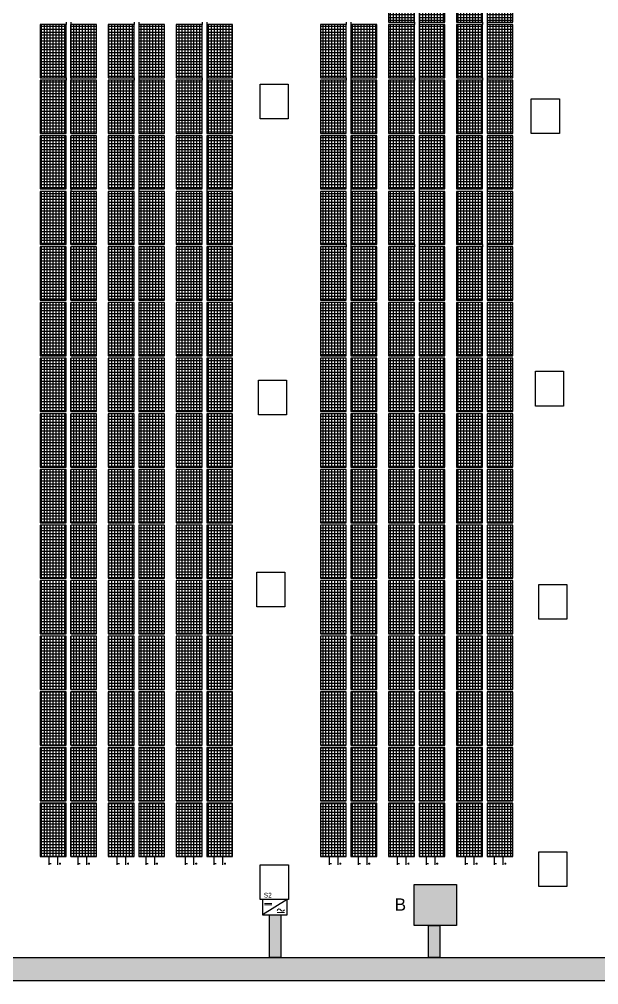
# Model space of a CAD drawing. Header units: inches. Extents: x 40 to 647, y 48 to 167.
# Drawn here: x 390.31 to 414.99, y 100.78 to 141.92 of the extents above; entities that cross this region are included whole.
import ezdxf

# ---------------------------------------------------------------- set-up
doc = ezdxf.new("R2010")
doc.units = ezdxf.units.IN
doc.header["$MEASUREMENT"] = 0
doc.layers.add('PDF2_Geometry', color=7, linetype='Continuous', true_color=0x2676ba)
doc.styles.get("Standard").update_dxf_attribs({"font": 'arial.ttf'})

msp = doc.modelspace()

# ---------------------------------------------------------------- hatches: boundary and pattern name
h = msp.add_hatch()
h.set_pattern_fill('NET', color=5)
h.paths.add_polyline_path([(407.14, 144.065), (406.04, 144.065), (406.04, 141.795), (407.14, 141.795)])
h.paths.add_polyline_path([(407.14, 141.695), (406.04, 141.695), (406.04, 139.425), (407.14, 139.425)])
h.paths.add_polyline_path([(407.14, 139.325), (406.04, 139.325), (406.04, 137.055), (407.14, 137.055)])
h.paths.add_polyline_path([(407.14, 136.955), (406.04, 136.955), (406.04, 134.685), (407.14, 134.685)])
h.paths.add_polyline_path([(407.14, 134.585), (406.04, 134.585), (406.04, 132.315), (407.14, 132.315)])
h.paths.add_polyline_path([(407.14, 132.215), (406.04, 132.215), (406.04, 129.945), (407.14, 129.945)])
h.paths.add_polyline_path([(407.14, 129.845), (406.04, 129.845), (406.04, 127.575), (407.14, 127.575)])
h.paths.add_polyline_path([(407.14, 127.475), (406.04, 127.475), (406.04, 125.205), (407.14, 125.205)])
h.paths.add_polyline_path([(407.14, 125.105), (406.04, 125.105), (406.04, 122.835), (407.14, 122.835)])
h.paths.add_polyline_path([(407.14, 122.735), (406.04, 122.735), (406.04, 120.465), (407.14, 120.465)])
h.paths.add_polyline_path([(407.14, 120.365), (406.04, 120.365), (406.04, 118.095), (407.14, 118.095)])
h.paths.add_polyline_path([(407.14, 117.995), (406.04, 117.995), (406.04, 115.725), (407.14, 115.725)])
h.paths.add_polyline_path([(407.14, 115.625), (406.04, 115.625), (406.04, 113.355), (407.14, 113.355)])
h.paths.add_polyline_path([(407.14, 113.255), (406.04, 113.255), (406.04, 110.985), (407.14, 110.985)])
h.paths.add_polyline_path([(407.14, 110.885), (406.04, 110.885), (406.04, 108.615), (407.14, 108.615)])
h.paths.add_polyline_path([(407.14, 108.515), (406.04, 108.515), (406.04, 106.245), (407.14, 106.245)])
h = msp.add_hatch()
h.set_pattern_fill('NET', color=5)
h.paths.add_polyline_path([(408.44, 144.065), (407.34, 144.065), (407.34, 141.795), (408.44, 141.795)])
h.paths.add_polyline_path([(408.44, 141.695), (407.34, 141.695), (407.34, 139.425), (408.44, 139.425)])
h.paths.add_polyline_path([(408.44, 139.325), (407.34, 139.325), (407.34, 137.055), (408.44, 137.055)])
h.paths.add_polyline_path([(408.44, 136.955), (407.34, 136.955), (407.34, 134.685), (408.44, 134.685)])
h.paths.add_polyline_path([(408.44, 134.585), (407.34, 134.585), (407.34, 132.315), (408.44, 132.315)])
h.paths.add_polyline_path([(408.44, 132.215), (407.34, 132.215), (407.34, 129.945), (408.44, 129.945)])
h.paths.add_polyline_path([(408.44, 129.845), (407.34, 129.845), (407.34, 127.575), (408.44, 127.575)])
h.paths.add_polyline_path([(408.44, 127.475), (407.34, 127.475), (407.34, 125.205), (408.44, 125.205)])
h.paths.add_polyline_path([(408.44, 125.105), (407.34, 125.105), (407.34, 122.835), (408.44, 122.835)])
h.paths.add_polyline_path([(408.44, 122.735), (407.34, 122.735), (407.34, 120.465), (408.44, 120.465)])
h.paths.add_polyline_path([(408.44, 120.365), (407.34, 120.365), (407.34, 118.095), (408.44, 118.095)])
h.paths.add_polyline_path([(408.44, 117.995), (407.34, 117.995), (407.34, 115.725), (408.44, 115.725)])
h.paths.add_polyline_path([(408.44, 115.625), (407.34, 115.625), (407.34, 113.355), (408.44, 113.355)])
h.paths.add_polyline_path([(408.44, 113.255), (407.34, 113.255), (407.34, 110.985), (408.44, 110.985)])
h.paths.add_polyline_path([(408.44, 110.885), (407.34, 110.885), (407.34, 108.615), (408.44, 108.615)])
h.paths.add_polyline_path([(408.44, 108.515), (407.34, 108.515), (407.34, 106.245), (408.44, 106.245)])
h = msp.add_hatch()
h.set_pattern_fill('NET', color=5)
h.paths.add_polyline_path([(410.04, 144.065), (408.94, 144.065), (408.94, 141.795), (410.04, 141.795)])
h.paths.add_polyline_path([(410.04, 141.695), (408.94, 141.695), (408.94, 139.425), (410.04, 139.425)])
h.paths.add_polyline_path([(410.04, 139.325), (408.94, 139.325), (408.94, 137.055), (410.04, 137.055)])
h.paths.add_polyline_path([(410.04, 136.955), (408.94, 136.955), (408.94, 134.685), (410.04, 134.685)])
h.paths.add_polyline_path([(410.04, 134.585), (408.94, 134.585), (408.94, 132.315), (410.04, 132.315)])
h.paths.add_polyline_path([(410.04, 132.215), (408.94, 132.215), (408.94, 129.945), (410.04, 129.945)])
h.paths.add_polyline_path([(410.04, 129.845), (408.94, 129.845), (408.94, 127.575), (410.04, 127.575)])
h.paths.add_polyline_path([(410.04, 127.475), (408.94, 127.475), (408.94, 125.205), (410.04, 125.205)])
h.paths.add_polyline_path([(410.04, 125.105), (408.94, 125.105), (408.94, 122.835), (410.04, 122.835)])
h.paths.add_polyline_path([(410.04, 122.735), (408.94, 122.735), (408.94, 120.465), (410.04, 120.465)])
h.paths.add_polyline_path([(410.04, 120.365), (408.94, 120.365), (408.94, 118.095), (410.04, 118.095)])
h.paths.add_polyline_path([(410.04, 117.995), (408.94, 117.995), (408.94, 115.725), (410.04, 115.725)])
h.paths.add_polyline_path([(410.04, 115.625), (408.94, 115.625), (408.94, 113.355), (410.04, 113.355)])
h.paths.add_polyline_path([(410.04, 113.255), (408.94, 113.255), (408.94, 110.985), (410.04, 110.985)])
h.paths.add_polyline_path([(410.04, 110.885), (408.94, 110.885), (408.94, 108.615), (410.04, 108.615)])
h.paths.add_polyline_path([(410.04, 108.515), (408.94, 108.515), (408.94, 106.245), (410.04, 106.245)])
h = msp.add_hatch()
h.set_pattern_fill('NET', color=5)
h.paths.add_polyline_path([(411.34, 144.065), (410.24, 144.065), (410.24, 141.795), (411.34, 141.795)])
h.paths.add_polyline_path([(411.34, 141.695), (410.24, 141.695), (410.24, 139.425), (411.34, 139.425)])
h.paths.add_polyline_path([(411.34, 139.325), (410.24, 139.325), (410.24, 137.055), (411.34, 137.055)])
h.paths.add_polyline_path([(411.34, 136.955), (410.24, 136.955), (410.24, 134.685), (411.34, 134.685)])
h.paths.add_polyline_path([(411.34, 134.585), (410.24, 134.585), (410.24, 132.315), (411.34, 132.315)])
h.paths.add_polyline_path([(411.34, 132.215), (410.24, 132.215), (410.24, 129.945), (411.34, 129.945)])
h.paths.add_polyline_path([(411.34, 129.845), (410.24, 129.845), (410.24, 127.575), (411.34, 127.575)])
h.paths.add_polyline_path([(411.34, 127.475), (410.24, 127.475), (410.24, 125.205), (411.34, 125.205)])
h.paths.add_polyline_path([(411.34, 125.105), (410.24, 125.105), (410.24, 122.835), (411.34, 122.835)])
h.paths.add_polyline_path([(411.34, 122.735), (410.24, 122.735), (410.24, 120.465), (411.34, 120.465)])
h.paths.add_polyline_path([(411.34, 120.365), (410.24, 120.365), (410.24, 118.095), (411.34, 118.095)])
h.paths.add_polyline_path([(411.34, 117.995), (410.24, 117.995), (410.24, 115.725), (411.34, 115.725)])
h.paths.add_polyline_path([(411.34, 115.625), (410.24, 115.625), (410.24, 113.355), (411.34, 113.355)])
h.paths.add_polyline_path([(411.34, 113.255), (410.24, 113.255), (410.24, 110.985), (411.34, 110.985)])
h.paths.add_polyline_path([(411.34, 110.885), (410.24, 110.885), (410.24, 108.615), (411.34, 108.615)])
h.paths.add_polyline_path([(411.34, 108.515), (410.24, 108.515), (410.24, 106.245), (411.34, 106.245)])
h = msp.add_hatch()
h.set_pattern_fill('NET', color=5)
h.paths.add_polyline_path([(392.298, 141.695), (391.198, 141.695), (391.198, 139.425), (392.298, 139.425)])
h.paths.add_polyline_path([(392.298, 139.325), (391.198, 139.325), (391.198, 137.055), (392.298, 137.055)])
h.paths.add_polyline_path([(392.298, 136.955), (391.198, 136.955), (391.198, 134.685), (392.298, 134.685)])
h.paths.add_polyline_path([(392.298, 134.585), (391.198, 134.585), (391.198, 132.315), (392.298, 132.315)])
h.paths.add_polyline_path([(392.298, 132.215), (391.198, 132.215), (391.198, 129.945), (392.298, 129.945)])
h.paths.add_polyline_path([(392.298, 129.845), (391.198, 129.845), (391.198, 127.575), (392.298, 127.575)])
h.paths.add_polyline_path([(392.298, 127.475), (391.198, 127.475), (391.198, 125.205), (392.298, 125.205)])
h.paths.add_polyline_path([(392.298, 125.105), (391.198, 125.105), (391.198, 122.835), (392.298, 122.835)])
h.paths.add_polyline_path([(392.298, 122.735), (391.198, 122.735), (391.198, 120.465), (392.298, 120.465)])
h.paths.add_polyline_path([(392.298, 120.365), (391.198, 120.365), (391.198, 118.095), (392.298, 118.095)])
h.paths.add_polyline_path([(392.298, 117.995), (391.198, 117.995), (391.198, 115.725), (392.298, 115.725)])
h.paths.add_polyline_path([(392.298, 115.625), (391.198, 115.625), (391.198, 113.355), (392.298, 113.355)])
h.paths.add_polyline_path([(392.298, 113.255), (391.198, 113.255), (391.198, 110.985), (392.298, 110.985)])
h.paths.add_polyline_path([(392.298, 110.885), (391.198, 110.885), (391.198, 108.615), (392.298, 108.615)])
h.paths.add_polyline_path([(392.298, 108.515), (391.198, 108.515), (391.198, 106.245), (392.298, 106.245)])
h = msp.add_hatch()
h.set_pattern_fill('NET', color=5)
h.paths.add_polyline_path([(393.598, 141.695), (392.498, 141.695), (392.498, 139.425), (393.598, 139.425)])
h.paths.add_polyline_path([(393.598, 139.325), (392.498, 139.325), (392.498, 137.055), (393.598, 137.055)])
h.paths.add_polyline_path([(393.598, 136.955), (392.498, 136.955), (392.498, 134.685), (393.598, 134.685)])
h.paths.add_polyline_path([(393.598, 134.585), (392.498, 134.585), (392.498, 132.315), (393.598, 132.315)])
h.paths.add_polyline_path([(393.598, 132.215), (392.498, 132.215), (392.498, 129.945), (393.598, 129.945)])
h.paths.add_polyline_path([(393.598, 129.845), (392.498, 129.845), (392.498, 127.575), (393.598, 127.575)])
h.paths.add_polyline_path([(393.598, 127.475), (392.498, 127.475), (392.498, 125.205), (393.598, 125.205)])
h.paths.add_polyline_path([(393.598, 125.105), (392.498, 125.105), (392.498, 122.835), (393.598, 122.835)])
h.paths.add_polyline_path([(393.598, 122.735), (392.498, 122.735), (392.498, 120.465), (393.598, 120.465)])
h.paths.add_polyline_path([(393.598, 120.365), (392.498, 120.365), (392.498, 118.095), (393.598, 118.095)])
h.paths.add_polyline_path([(393.598, 117.995), (392.498, 117.995), (392.498, 115.725), (393.598, 115.725)])
h.paths.add_polyline_path([(393.598, 115.625), (392.498, 115.625), (392.498, 113.355), (393.598, 113.355)])
h.paths.add_polyline_path([(393.598, 113.255), (392.498, 113.255), (392.498, 110.985), (393.598, 110.985)])
h.paths.add_polyline_path([(393.598, 110.885), (392.498, 110.885), (392.498, 108.615), (393.598, 108.615)])
h.paths.add_polyline_path([(393.598, 108.515), (392.498, 108.515), (392.498, 106.245), (393.598, 106.245)])
h = msp.add_hatch()
h.set_pattern_fill('NET', color=5)
h.paths.add_polyline_path([(395.198, 141.695), (394.098, 141.695), (394.098, 139.425), (395.198, 139.425)])
h.paths.add_polyline_path([(395.198, 139.325), (394.098, 139.325), (394.098, 137.055), (395.198, 137.055)])
h.paths.add_polyline_path([(395.198, 136.955), (394.098, 136.955), (394.098, 134.685), (395.198, 134.685)])
h.paths.add_polyline_path([(395.198, 134.585), (394.098, 134.585), (394.098, 132.315), (395.198, 132.315)])
h.paths.add_polyline_path([(395.198, 132.215), (394.098, 132.215), (394.098, 129.945), (395.198, 129.945)])
h.paths.add_polyline_path([(395.198, 129.845), (394.098, 129.845), (394.098, 127.575), (395.198, 127.575)])
h.paths.add_polyline_path([(395.198, 127.475), (394.098, 127.475), (394.098, 125.205), (395.198, 125.205)])
h.paths.add_polyline_path([(395.198, 125.105), (394.098, 125.105), (394.098, 122.835), (395.198, 122.835)])
h.paths.add_polyline_path([(395.198, 122.735), (394.098, 122.735), (394.098, 120.465), (395.198, 120.465)])
h.paths.add_polyline_path([(395.198, 120.365), (394.098, 120.365), (394.098, 118.095), (395.198, 118.095)])
h.paths.add_polyline_path([(395.198, 117.995), (394.098, 117.995), (394.098, 115.725), (395.198, 115.725)])
h.paths.add_polyline_path([(395.198, 115.625), (394.098, 115.625), (394.098, 113.355), (395.198, 113.355)])
h.paths.add_polyline_path([(395.198, 113.255), (394.098, 113.255), (394.098, 110.985), (395.198, 110.985)])
h.paths.add_polyline_path([(395.198, 110.885), (394.098, 110.885), (394.098, 108.615), (395.198, 108.615)])
h.paths.add_polyline_path([(395.198, 108.515), (394.098, 108.515), (394.098, 106.245), (395.198, 106.245)])
h = msp.add_hatch()
h.set_pattern_fill('NET', color=5)
h.paths.add_polyline_path([(396.498, 141.695), (395.398, 141.695), (395.398, 139.425), (396.498, 139.425)])
h.paths.add_polyline_path([(396.498, 139.325), (395.398, 139.325), (395.398, 137.055), (396.498, 137.055)])
h.paths.add_polyline_path([(396.498, 136.955), (395.398, 136.955), (395.398, 134.685), (396.498, 134.685)])
h.paths.add_polyline_path([(396.498, 134.585), (395.398, 134.585), (395.398, 132.315), (396.498, 132.315)])
h.paths.add_polyline_path([(396.498, 132.215), (395.398, 132.215), (395.398, 129.945), (396.498, 129.945)])
h.paths.add_polyline_path([(396.498, 129.845), (395.398, 129.845), (395.398, 127.575), (396.498, 127.575)])
h.paths.add_polyline_path([(396.498, 127.475), (395.398, 127.475), (395.398, 125.205), (396.498, 125.205)])
h.paths.add_polyline_path([(396.498, 125.105), (395.398, 125.105), (395.398, 122.835), (396.498, 122.835)])
h.paths.add_polyline_path([(396.498, 122.735), (395.398, 122.735), (395.398, 120.465), (396.498, 120.465)])
h.paths.add_polyline_path([(396.498, 120.365), (395.398, 120.365), (395.398, 118.095), (396.498, 118.095)])
h.paths.add_polyline_path([(396.498, 117.995), (395.398, 117.995), (395.398, 115.725), (396.498, 115.725)])
h.paths.add_polyline_path([(396.498, 115.625), (395.398, 115.625), (395.398, 113.355), (396.498, 113.355)])
h.paths.add_polyline_path([(396.498, 113.255), (395.398, 113.255), (395.398, 110.985), (396.498, 110.985)])
h.paths.add_polyline_path([(396.498, 110.885), (395.398, 110.885), (395.398, 108.615), (396.498, 108.615)])
h.paths.add_polyline_path([(396.498, 108.515), (395.398, 108.515), (395.398, 106.245), (396.498, 106.245)])
h.paths.add_polyline_path([(398.098, 108.515), (396.998, 108.515), (396.998, 106.245), (398.098, 106.245)])
h.paths.add_polyline_path([(410.04, 120.365), (408.94, 120.365), (408.94, 118.095), (410.04, 118.095)])
h = msp.add_hatch()
h.set_pattern_fill('NET', color=5)
h.paths.add_polyline_path([(398.098, 141.695), (396.998, 141.695), (396.998, 139.425), (398.098, 139.425)])
h.paths.add_polyline_path([(398.098, 139.325), (396.998, 139.325), (396.998, 137.055), (398.098, 137.055)])
h.paths.add_polyline_path([(398.098, 136.955), (396.998, 136.955), (396.998, 134.685), (398.098, 134.685)])
h.paths.add_polyline_path([(398.098, 134.585), (396.998, 134.585), (396.998, 132.315), (398.098, 132.315)])
h.paths.add_polyline_path([(398.098, 132.215), (396.998, 132.215), (396.998, 129.945), (398.098, 129.945)])
h.paths.add_polyline_path([(398.098, 129.845), (396.998, 129.845), (396.998, 127.575), (398.098, 127.575)])
h.paths.add_polyline_path([(398.098, 127.475), (396.998, 127.475), (396.998, 125.205), (398.098, 125.205)])
h.paths.add_polyline_path([(398.098, 125.105), (396.998, 125.105), (396.998, 122.835), (398.098, 122.835)])
h.paths.add_polyline_path([(398.098, 122.735), (396.998, 122.735), (396.998, 120.465), (398.098, 120.465)])
h.paths.add_polyline_path([(398.098, 120.365), (396.998, 120.365), (396.998, 118.095), (398.098, 118.095)])
h.paths.add_polyline_path([(398.098, 117.995), (396.998, 117.995), (396.998, 115.725), (398.098, 115.725)])
h.paths.add_polyline_path([(398.098, 115.625), (396.998, 115.625), (396.998, 113.355), (398.098, 113.355)])
h.paths.add_polyline_path([(398.098, 113.255), (396.998, 113.255), (396.998, 110.985), (398.098, 110.985)])
h.paths.add_polyline_path([(398.098, 110.885), (396.998, 110.885), (396.998, 108.615), (398.098, 108.615)])
h.paths.add_polyline_path([(398.098, 108.515), (396.998, 108.515), (396.998, 106.245), (398.098, 106.245)])
h = msp.add_hatch()
h.set_pattern_fill('NET', color=5)
h.paths.add_polyline_path([(399.398, 141.695), (398.298, 141.695), (398.298, 139.425), (399.398, 139.425)])
h.paths.add_polyline_path([(399.398, 139.325), (398.298, 139.325), (398.298, 137.055), (399.398, 137.055)])
h.paths.add_polyline_path([(399.398, 136.955), (398.298, 136.955), (398.298, 134.685), (399.398, 134.685)])
h.paths.add_polyline_path([(399.398, 134.585), (398.298, 134.585), (398.298, 132.315), (399.398, 132.315)])
h.paths.add_polyline_path([(399.398, 132.215), (398.298, 132.215), (398.298, 129.945), (399.398, 129.945)])
h.paths.add_polyline_path([(399.398, 129.845), (398.298, 129.845), (398.298, 127.575), (399.398, 127.575)])
h.paths.add_polyline_path([(399.398, 127.475), (398.298, 127.475), (398.298, 125.205), (399.398, 125.205)])
h.paths.add_polyline_path([(399.398, 125.105), (398.298, 125.105), (398.298, 122.835), (399.398, 122.835)])
h.paths.add_polyline_path([(399.398, 122.735), (398.298, 122.735), (398.298, 120.465), (399.398, 120.465)])
h.paths.add_polyline_path([(399.398, 120.365), (398.298, 120.365), (398.298, 118.095), (399.398, 118.095)])
h.paths.add_polyline_path([(399.398, 117.995), (398.298, 117.995), (398.298, 115.725), (399.398, 115.725)])
h.paths.add_polyline_path([(399.398, 115.625), (398.298, 115.625), (398.298, 113.355), (399.398, 113.355)])
h.paths.add_polyline_path([(399.398, 113.255), (398.298, 113.255), (398.298, 110.985), (399.398, 110.985)])
h.paths.add_polyline_path([(399.398, 110.885), (398.298, 110.885), (398.298, 108.615), (399.398, 108.615)])
h.paths.add_polyline_path([(399.398, 108.515), (398.298, 108.515), (398.298, 106.245), (399.398, 106.245)])
h = msp.add_hatch()
h.set_pattern_fill('NET', color=5)
h.paths.add_polyline_path([(404.24, 141.695), (403.14, 141.695), (403.14, 139.425), (404.24, 139.425)])
h.paths.add_polyline_path([(404.24, 139.325), (403.14, 139.325), (403.14, 137.055), (404.24, 137.055)])
h.paths.add_polyline_path([(404.24, 136.955), (403.14, 136.955), (403.14, 134.685), (404.24, 134.685)])
h.paths.add_polyline_path([(404.24, 134.585), (403.14, 134.585), (403.14, 132.315), (404.24, 132.315)])
h.paths.add_polyline_path([(404.24, 132.215), (403.14, 132.215), (403.14, 129.945), (404.24, 129.945)])
h.paths.add_polyline_path([(404.24, 129.845), (403.14, 129.845), (403.14, 127.575), (404.24, 127.575)])
h.paths.add_polyline_path([(404.24, 127.475), (403.14, 127.475), (403.14, 125.205), (404.24, 125.205)])
h.paths.add_polyline_path([(404.24, 125.105), (403.14, 125.105), (403.14, 122.835), (404.24, 122.835)])
h.paths.add_polyline_path([(404.24, 122.735), (403.14, 122.735), (403.14, 120.465), (404.24, 120.465)])
h.paths.add_polyline_path([(404.24, 120.365), (403.14, 120.365), (403.14, 118.095), (404.24, 118.095)])
h.paths.add_polyline_path([(404.24, 117.995), (403.14, 117.995), (403.14, 115.725), (404.24, 115.725)])
h.paths.add_polyline_path([(404.24, 115.625), (403.14, 115.625), (403.14, 113.355), (404.24, 113.355)])
h.paths.add_polyline_path([(404.24, 113.255), (403.14, 113.255), (403.14, 110.985), (404.24, 110.985)])
h.paths.add_polyline_path([(404.24, 110.885), (403.14, 110.885), (403.14, 108.615), (404.24, 108.615)])
h.paths.add_polyline_path([(404.24, 108.515), (403.14, 108.515), (403.14, 106.245), (404.24, 106.245)])
h = msp.add_hatch()
h.set_pattern_fill('NET', color=5)
h.paths.add_polyline_path([(405.54, 141.695), (404.44, 141.695), (404.44, 139.425), (405.54, 139.425)])
h.paths.add_polyline_path([(405.54, 139.325), (404.44, 139.325), (404.44, 137.055), (405.54, 137.055)])
h.paths.add_polyline_path([(405.54, 136.955), (404.44, 136.955), (404.44, 134.685), (405.54, 134.685)])
h.paths.add_polyline_path([(405.54, 134.585), (404.44, 134.585), (404.44, 132.315), (405.54, 132.315)])
h.paths.add_polyline_path([(405.54, 132.215), (404.44, 132.215), (404.44, 129.945), (405.54, 129.945)])
h.paths.add_polyline_path([(405.54, 129.845), (404.44, 129.845), (404.44, 127.575), (405.54, 127.575)])
h.paths.add_polyline_path([(405.54, 127.475), (404.44, 127.475), (404.44, 125.205), (405.54, 125.205)])
h.paths.add_polyline_path([(405.54, 125.105), (404.44, 125.105), (404.44, 122.835), (405.54, 122.835)])
h.paths.add_polyline_path([(405.54, 122.735), (404.44, 122.735), (404.44, 120.465), (405.54, 120.465)])
h.paths.add_polyline_path([(405.54, 120.365), (404.44, 120.365), (404.44, 118.095), (405.54, 118.095)])
h.paths.add_polyline_path([(405.54, 117.995), (404.44, 117.995), (404.44, 115.725), (405.54, 115.725)])
h.paths.add_polyline_path([(405.54, 115.625), (404.44, 115.625), (404.44, 113.355), (405.54, 113.355)])
h.paths.add_polyline_path([(405.54, 113.255), (404.44, 113.255), (404.44, 110.985), (405.54, 110.985)])
h.paths.add_polyline_path([(405.54, 110.885), (404.44, 110.885), (404.44, 108.615), (405.54, 108.615)])
h.paths.add_polyline_path([(405.54, 108.515), (404.44, 108.515), (404.44, 106.245), (405.54, 106.245)])
h = msp.add_hatch(color=1)
h.dxf.hatch_style = 1
h.paths.add_polyline_path([(408.939, 105.045), (407.127, 105.045), (407.127, 103.298), (408.939, 103.298)])
h = msp.add_hatch(color=9)
h.dxf.hatch_style = 1
h.paths.add_polyline_path([(401.448, 103.749), (400.968, 103.749), (400.968, 101.933), (401.448, 101.933)])
h = msp.add_hatch(color=9)
h.dxf.hatch_style = 1
h.paths.add_polyline_path([(408.228, 103.297), (407.749, 103.297), (407.749, 101.933), (408.228, 101.933)])
h = msp.add_hatch(color=9)
h.dxf.hatch_style = 1
h.paths.add_polyline_path([(298.569, 101.827), (263.154, 101.767), (263.154, 100.776), (298.569, 100.836)])
h.paths.add_polyline_path([(447.567, 101.933), (301.172, 101.933), (301.172, 100.942), (447.567, 100.942)])

# ---------------------------------------------------------------- linework, layer by layer
for p, q in [((392.298, 141.795), (392.298, 141.695)), ((392.498, 141.795), (392.498, 141.695)), ((395.198, 141.795), (395.198, 141.695)), ((395.398, 141.795), (395.398, 141.695)), ((398.098, 141.795), (398.098, 141.695)), ((398.298, 141.795), (398.298, 141.695)), ((404.24, 141.795), (404.24, 141.695)), ((404.44, 141.795), (404.44, 141.695)), ((407.14, 141.795), (407.14, 141.695)), ((407.34, 141.795), (407.34, 141.695)), ((410.04, 141.795), (410.04, 141.695)), ((410.24, 141.795), (410.24, 141.695)), ((392.298, 139.425), (392.298, 139.325)), ((392.498, 139.425), (392.498, 139.325)), ((395.198, 139.425), (395.198, 139.325)), ((395.398, 139.425), (395.398, 139.325)), ((398.098, 139.425), (398.098, 139.325)), ((398.298, 139.425), (398.298, 139.325)), ((400.568, 139.15), (401.768, 139.15)), ((400.568, 137.67), (400.568, 139.15)), ((401.768, 139.15), (401.768, 138.87)), ((404.24, 139.425), (404.24, 139.325)), ((404.44, 139.425), (404.44, 139.325)), ((407.14, 139.425), (407.14, 139.325)), ((407.34, 139.425), (407.34, 139.325)), ((410.04, 139.425), (410.04, 139.325)), ((410.24, 139.425), (410.24, 139.325)), ((401.768, 138.87), (401.768, 138.87)), ((401.768, 138.87), (401.768, 137.67)), ((412.119, 138.524), (413.319, 138.524)), ((412.119, 137.044), (412.119, 138.524)), ((413.319, 138.524), (413.319, 138.244)), ((413.319, 138.244), (413.319, 138.244)), ((413.319, 138.244), (413.319, 137.044)), ((401.768, 137.67), (400.568, 137.67)), ((413.319, 137.044), (412.119, 137.044)), ((392.498, 134.685), (392.498, 134.585)), ((395.398, 134.685), (395.398, 134.585)), ((398.298, 134.685), (398.298, 134.585)), ((404.44, 134.685), (404.44, 134.585)), ((407.34, 134.685), (407.34, 134.585)), ((410.24, 134.685), (410.24, 134.585)), ((404.24, 132.315), (404.24, 132.215)), ((404.44, 132.315), (404.44, 132.215)), ((407.14, 132.315), (407.14, 132.215)), ((407.34, 132.315), (407.34, 132.215)), ((410.04, 132.315), (410.04, 132.215)), ((410.24, 132.315), (410.24, 132.215)), ((412.296, 126.915), (413.496, 126.915)), ((412.296, 125.435), (412.296, 126.915)), ((413.496, 126.915), (413.496, 126.635)), ((400.495, 126.545), (401.695, 126.545)), ((400.495, 125.065), (400.495, 126.545)), ((401.695, 126.545), (401.695, 126.265)), ((413.496, 126.635), (413.496, 126.635)), ((413.496, 126.635), (413.496, 125.435)), ((401.695, 126.265), (401.695, 126.265)), ((401.695, 126.265), (401.695, 125.065)), ((413.496, 125.435), (412.296, 125.435)), ((401.695, 125.065), (400.495, 125.065)), ((400.427, 118.352), (401.627, 118.352)), ((400.427, 116.872), (400.427, 118.352)), ((401.627, 118.352), (401.627, 118.072)), ((401.627, 118.072), (401.627, 118.072)), ((401.627, 118.072), (401.627, 116.872)), ((412.442, 117.83), (413.642, 117.83)), ((412.442, 116.35), (412.442, 117.83)), ((413.642, 117.83), (413.642, 117.55)), ((413.642, 117.55), (413.642, 117.55)), ((413.642, 117.55), (413.642, 116.35)), ((401.627, 116.872), (400.427, 116.872)), ((413.642, 116.35), (412.442, 116.35)), ((412.443, 106.435), (413.643, 106.435)), ((412.443, 104.955), (412.443, 106.435)), ((413.643, 106.435), (413.643, 106.155)), ((413.643, 106.155), (413.643, 106.155)), ((413.643, 106.155), (413.643, 104.955)), ((391.592, 105.936), (391.671, 105.936)), ((392.002, 105.936), (392.081, 105.936)), ((392.041, 105.975), (392.041, 105.896)), ((392.821, 105.936), (392.901, 105.936)), ((393.231, 105.936), (393.311, 105.936)), ((393.271, 105.975), (393.271, 105.896)), ((394.492, 105.936), (394.571, 105.936)), ((394.902, 105.936), (394.981, 105.936)), ((394.941, 105.975), (394.941, 105.896)), ((395.721, 105.936), (395.801, 105.936)), ((396.131, 105.936), (396.211, 105.936)), ((396.171, 105.975), (396.171, 105.896)), ((397.392, 105.936), (397.471, 105.936)), ((397.802, 105.936), (397.881, 105.936)), ((397.841, 105.975), (397.841, 105.896)), ((398.621, 105.936), (398.701, 105.936)), ((399.031, 105.936), (399.111, 105.936)), ((399.071, 105.975), (399.071, 105.896)), ((400.574, 105.889), (401.774, 105.889)), ((400.574, 104.409), (400.574, 105.889)), ((401.774, 105.889), (401.774, 105.609)), ((403.534, 105.936), (403.614, 105.936)), ((403.944, 105.936), (404.024, 105.936)), ((403.984, 105.975), (403.984, 105.896)), ((404.764, 105.936), (404.843, 105.936)), ((405.174, 105.936), (405.253, 105.936)), ((405.214, 105.975), (405.214, 105.896)), ((406.434, 105.936), (406.514, 105.936)), ((406.844, 105.936), (406.924, 105.936)), ((406.884, 105.975), (406.884, 105.896)), ((407.664, 105.936), (407.743, 105.936)), ((408.074, 105.936), (408.153, 105.936)), ((408.114, 105.975), (408.114, 105.896)), ((409.334, 105.936), (409.414, 105.936)), ((409.744, 105.936), (409.824, 105.936)), ((409.784, 105.975), (409.784, 105.896)), ((410.564, 105.936), (410.643, 105.936)), ((410.974, 105.936), (411.053, 105.936)), ((411.014, 105.975), (411.014, 105.896)), ((401.774, 105.609), (401.774, 105.609)), ((401.774, 105.609), (401.774, 104.409)), ((413.643, 104.955), (412.443, 104.955)), ((401.774, 104.409), (400.574, 104.409)), ((401.718, 104.409), (400.668, 103.749))]:
    msp.add_line(p, q)
at = {"color": 1}
for p, q in [((391.584, 105.88), (391.584, 106.245)), ((392.814, 105.88), (392.814, 106.245)), ((394.484, 105.88), (394.484, 106.245)), ((395.714, 105.88), (395.714, 106.245)), ((397.384, 105.88), (397.384, 106.245)), ((398.614, 105.88), (398.614, 106.245)), ((403.526, 105.88), (403.526, 106.245)), ((404.756, 105.88), (404.756, 106.245)), ((406.426, 105.88), (406.426, 106.245)), ((407.656, 105.88), (407.656, 106.245)), ((409.326, 105.88), (409.326, 106.245)), ((410.556, 105.88), (410.556, 106.245))]:
    msp.add_line(p, q, dxfattribs=at)
at = {"color": 5}
for p, q in [((391.951, 105.88), (391.951, 106.245)), ((393.181, 105.88), (393.181, 106.245)), ((394.851, 105.88), (394.851, 106.245)), ((396.081, 105.88), (396.081, 106.245)), ((397.751, 105.88), (397.751, 106.245)), ((398.981, 105.88), (398.981, 106.245)), ((403.893, 105.88), (403.893, 106.245)), ((405.123, 105.88), (405.123, 106.245)), ((406.793, 105.88), (406.793, 106.245)), ((408.023, 105.88), (408.023, 106.245)), ((409.693, 105.88), (409.693, 106.245)), ((410.923, 105.88), (410.923, 106.245))]:
    msp.add_line(p, q, dxfattribs=at)
for points in [[(406.04, 141.795), (407.14, 141.795), (407.14, 144.065), (406.04, 144.065)], [(407.34, 141.795), (408.44, 141.795), (408.44, 144.065), (407.34, 144.065)], [(408.94, 141.795), (410.04, 141.795), (410.04, 144.065), (408.94, 144.065)], [(410.24, 141.795), (411.34, 141.795), (411.34, 144.065), (410.24, 144.065)], [(391.198, 139.425), (392.298, 139.425), (392.298, 141.695), (391.198, 141.695)], [(392.498, 139.425), (393.598, 139.425), (393.598, 141.695), (392.498, 141.695)], [(394.098, 139.425), (395.198, 139.425), (395.198, 141.695), (394.098, 141.695)], [(395.398, 139.425), (396.498, 139.425), (396.498, 141.695), (395.398, 141.695)], [(396.998, 139.425), (398.098, 139.425), (398.098, 141.695), (396.998, 141.695)], [(398.298, 139.425), (399.398, 139.425), (399.398, 141.695), (398.298, 141.695)], [(403.14, 139.425), (404.24, 139.425), (404.24, 141.695), (403.14, 141.695)], [(404.44, 139.425), (405.54, 139.425), (405.54, 141.695), (404.44, 141.695)], [(406.04, 139.425), (407.14, 139.425), (407.14, 141.695), (406.04, 141.695)], [(407.34, 139.425), (408.44, 139.425), (408.44, 141.695), (407.34, 141.695)], [(408.94, 139.425), (410.04, 139.425), (410.04, 141.695), (408.94, 141.695)], [(410.24, 139.425), (411.34, 139.425), (411.34, 141.695), (410.24, 141.695)], [(391.198, 137.055), (392.298, 137.055), (392.298, 139.325), (391.198, 139.325)], [(392.498, 137.055), (393.598, 137.055), (393.598, 139.325), (392.498, 139.325)], [(394.098, 137.055), (395.198, 137.055), (395.198, 139.325), (394.098, 139.325)], [(395.398, 137.055), (396.498, 137.055), (396.498, 139.325), (395.398, 139.325)], [(396.998, 137.055), (398.098, 137.055), (398.098, 139.325), (396.998, 139.325)], [(398.298, 137.055), (399.398, 137.055), (399.398, 139.325), (398.298, 139.325)], [(403.14, 137.055), (404.24, 137.055), (404.24, 139.325), (403.14, 139.325)], [(404.44, 137.055), (405.54, 137.055), (405.54, 139.325), (404.44, 139.325)], [(406.04, 137.055), (407.14, 137.055), (407.14, 139.325), (406.04, 139.325)], [(407.34, 137.055), (408.44, 137.055), (408.44, 139.325), (407.34, 139.325)], [(408.94, 137.055), (410.04, 137.055), (410.04, 139.325), (408.94, 139.325)], [(410.24, 137.055), (411.34, 137.055), (411.34, 139.325), (410.24, 139.325)], [(391.198, 134.685), (392.298, 134.685), (392.298, 136.955), (391.198, 136.955)], [(392.498, 134.685), (393.598, 134.685), (393.598, 136.955), (392.498, 136.955)], [(394.098, 134.685), (395.198, 134.685), (395.198, 136.955), (394.098, 136.955)], [(395.398, 134.685), (396.498, 134.685), (396.498, 136.955), (395.398, 136.955)], [(396.998, 134.685), (398.098, 134.685), (398.098, 136.955), (396.998, 136.955)], [(398.298, 134.685), (399.398, 134.685), (399.398, 136.955), (398.298, 136.955)], [(403.14, 134.685), (404.24, 134.685), (404.24, 136.955), (403.14, 136.955)], [(404.44, 134.685), (405.54, 134.685), (405.54, 136.955), (404.44, 136.955)], [(406.04, 134.685), (407.14, 134.685), (407.14, 136.955), (406.04, 136.955)], [(407.34, 134.685), (408.44, 134.685), (408.44, 136.955), (407.34, 136.955)], [(408.94, 134.685), (410.04, 134.685), (410.04, 136.955), (408.94, 136.955)], [(410.24, 134.685), (411.34, 134.685), (411.34, 136.955), (410.24, 136.955)], [(391.198, 132.315), (392.298, 132.315), (392.298, 134.585), (391.198, 134.585)], [(392.498, 132.315), (393.598, 132.315), (393.598, 134.585), (392.498, 134.585)], [(394.098, 132.315), (395.198, 132.315), (395.198, 134.585), (394.098, 134.585)], [(395.398, 132.315), (396.498, 132.315), (396.498, 134.585), (395.398, 134.585)], [(396.998, 132.315), (398.098, 132.315), (398.098, 134.585), (396.998, 134.585)], [(398.298, 132.315), (399.398, 132.315), (399.398, 134.585), (398.298, 134.585)], [(403.14, 132.315), (404.24, 132.315), (404.24, 134.585), (403.14, 134.585)], [(404.44, 132.315), (405.54, 132.315), (405.54, 134.585), (404.44, 134.585)], [(406.04, 132.315), (407.14, 132.315), (407.14, 134.585), (406.04, 134.585)], [(407.34, 132.315), (408.44, 132.315), (408.44, 134.585), (407.34, 134.585)], [(408.94, 132.315), (410.04, 132.315), (410.04, 134.585), (408.94, 134.585)], [(410.24, 132.315), (411.34, 132.315), (411.34, 134.585), (410.24, 134.585)], [(391.198, 129.945), (392.298, 129.945), (392.298, 132.215), (391.198, 132.215)], [(392.498, 129.945), (393.598, 129.945), (393.598, 132.215), (392.498, 132.215)], [(394.098, 129.945), (395.198, 129.945), (395.198, 132.215), (394.098, 132.215)], [(395.398, 129.945), (396.498, 129.945), (396.498, 132.215), (395.398, 132.215)], [(396.998, 129.945), (398.098, 129.945), (398.098, 132.215), (396.998, 132.215)], [(398.298, 129.945), (399.398, 129.945), (399.398, 132.215), (398.298, 132.215)], [(403.14, 129.945), (404.24, 129.945), (404.24, 132.215), (403.14, 132.215)], [(404.44, 129.945), (405.54, 129.945), (405.54, 132.215), (404.44, 132.215)], [(406.04, 129.945), (407.14, 129.945), (407.14, 132.215), (406.04, 132.215)], [(407.34, 129.945), (408.44, 129.945), (408.44, 132.215), (407.34, 132.215)], [(408.94, 129.945), (410.04, 129.945), (410.04, 132.215), (408.94, 132.215)], [(410.24, 129.945), (411.34, 129.945), (411.34, 132.215), (410.24, 132.215)], [(391.198, 127.575), (392.298, 127.575), (392.298, 129.845), (391.198, 129.845)], [(392.498, 127.575), (393.598, 127.575), (393.598, 129.845), (392.498, 129.845)], [(394.098, 127.575), (395.198, 127.575), (395.198, 129.845), (394.098, 129.845)], [(395.398, 127.575), (396.498, 127.575), (396.498, 129.845), (395.398, 129.845)], [(396.998, 127.575), (398.098, 127.575), (398.098, 129.845), (396.998, 129.845)], [(398.298, 127.575), (399.398, 127.575), (399.398, 129.845), (398.298, 129.845)], [(403.14, 127.575), (404.24, 127.575), (404.24, 129.845), (403.14, 129.845)], [(404.44, 127.575), (405.54, 127.575), (405.54, 129.845), (404.44, 129.845)], [(406.04, 127.575), (407.14, 127.575), (407.14, 129.845), (406.04, 129.845)], [(407.34, 127.575), (408.44, 127.575), (408.44, 129.845), (407.34, 129.845)], [(408.94, 127.575), (410.04, 127.575), (410.04, 129.845), (408.94, 129.845)], [(410.24, 127.575), (411.34, 127.575), (411.34, 129.845), (410.24, 129.845)], [(391.198, 125.205), (392.298, 125.205), (392.298, 127.475), (391.198, 127.475)], [(392.498, 125.205), (393.598, 125.205), (393.598, 127.475), (392.498, 127.475)], [(394.098, 125.205), (395.198, 125.205), (395.198, 127.475), (394.098, 127.475)], [(395.398, 125.205), (396.498, 125.205), (396.498, 127.475), (395.398, 127.475)], [(396.998, 125.205), (398.098, 125.205), (398.098, 127.475), (396.998, 127.475)], [(398.298, 125.205), (399.398, 125.205), (399.398, 127.475), (398.298, 127.475)], [(403.14, 125.205), (404.24, 125.205), (404.24, 127.475), (403.14, 127.475)], [(404.44, 125.205), (405.54, 125.205), (405.54, 127.475), (404.44, 127.475)], [(406.04, 125.205), (407.14, 125.205), (407.14, 127.475), (406.04, 127.475)], [(407.34, 125.205), (408.44, 125.205), (408.44, 127.475), (407.34, 127.475)], [(408.94, 125.205), (410.04, 125.205), (410.04, 127.475), (408.94, 127.475)], [(410.24, 125.205), (411.34, 125.205), (411.34, 127.475), (410.24, 127.475)], [(391.198, 122.835), (392.298, 122.835), (392.298, 125.105), (391.198, 125.105)], [(392.498, 122.835), (393.598, 122.835), (393.598, 125.105), (392.498, 125.105)], [(394.098, 122.835), (395.198, 122.835), (395.198, 125.105), (394.098, 125.105)], [(395.398, 122.835), (396.498, 122.835), (396.498, 125.105), (395.398, 125.105)], [(396.998, 122.835), (398.098, 122.835), (398.098, 125.105), (396.998, 125.105)], [(398.298, 122.835), (399.398, 122.835), (399.398, 125.105), (398.298, 125.105)], [(403.14, 122.835), (404.24, 122.835), (404.24, 125.105), (403.14, 125.105)], [(404.44, 122.835), (405.54, 122.835), (405.54, 125.105), (404.44, 125.105)], [(406.04, 122.835), (407.14, 122.835), (407.14, 125.105), (406.04, 125.105)], [(407.34, 122.835), (408.44, 122.835), (408.44, 125.105), (407.34, 125.105)], [(408.94, 122.835), (410.04, 122.835), (410.04, 125.105), (408.94, 125.105)], [(410.24, 122.835), (411.34, 122.835), (411.34, 125.105), (410.24, 125.105)], [(391.198, 120.465), (392.298, 120.465), (392.298, 122.735), (391.198, 122.735)], [(392.498, 120.465), (393.598, 120.465), (393.598, 122.735), (392.498, 122.735)], [(394.098, 120.465), (395.198, 120.465), (395.198, 122.735), (394.098, 122.735)], [(395.398, 120.465), (396.498, 120.465), (396.498, 122.735), (395.398, 122.735)], [(396.998, 120.465), (398.098, 120.465), (398.098, 122.735), (396.998, 122.735)], [(398.298, 120.465), (399.398, 120.465), (399.398, 122.735), (398.298, 122.735)], [(403.14, 120.465), (404.24, 120.465), (404.24, 122.735), (403.14, 122.735)], [(404.44, 120.465), (405.54, 120.465), (405.54, 122.735), (404.44, 122.735)], [(406.04, 120.465), (407.14, 120.465), (407.14, 122.735), (406.04, 122.735)], [(407.34, 120.465), (408.44, 120.465), (408.44, 122.735), (407.34, 122.735)], [(408.94, 120.465), (410.04, 120.465), (410.04, 122.735), (408.94, 122.735)], [(410.24, 120.465), (411.34, 120.465), (411.34, 122.735), (410.24, 122.735)], [(391.198, 118.095), (392.298, 118.095), (392.298, 120.365), (391.198, 120.365)], [(392.498, 118.095), (393.598, 118.095), (393.598, 120.365), (392.498, 120.365)], [(394.098, 118.095), (395.198, 118.095), (395.198, 120.365), (394.098, 120.365)], [(395.398, 118.095), (396.498, 118.095), (396.498, 120.365), (395.398, 120.365)], [(396.998, 118.095), (398.098, 118.095), (398.098, 120.365), (396.998, 120.365)], [(398.298, 118.095), (399.398, 118.095), (399.398, 120.365), (398.298, 120.365)], [(403.14, 118.095), (404.24, 118.095), (404.24, 120.365), (403.14, 120.365)], [(404.44, 118.095), (405.54, 118.095), (405.54, 120.365), (404.44, 120.365)], [(406.04, 118.095), (407.14, 118.095), (407.14, 120.365), (406.04, 120.365)], [(407.34, 118.095), (408.44, 118.095), (408.44, 120.365), (407.34, 120.365)], [(408.94, 118.095), (410.04, 118.095), (410.04, 120.365), (408.94, 120.365)], [(410.24, 118.095), (411.34, 118.095), (411.34, 120.365), (410.24, 120.365)], [(391.198, 115.725), (392.298, 115.725), (392.298, 117.995), (391.198, 117.995)], [(392.498, 115.725), (393.598, 115.725), (393.598, 117.995), (392.498, 117.995)], [(394.098, 115.725), (395.198, 115.725), (395.198, 117.995), (394.098, 117.995)], [(395.398, 115.725), (396.498, 115.725), (396.498, 117.995), (395.398, 117.995)], [(396.998, 115.725), (398.098, 115.725), (398.098, 117.995), (396.998, 117.995)], [(398.298, 115.725), (399.398, 115.725), (399.398, 117.995), (398.298, 117.995)], [(403.14, 115.725), (404.24, 115.725), (404.24, 117.995), (403.14, 117.995)], [(404.44, 115.725), (405.54, 115.725), (405.54, 117.995), (404.44, 117.995)], [(406.04, 115.725), (407.14, 115.725), (407.14, 117.995), (406.04, 117.995)], [(407.34, 115.725), (408.44, 115.725), (408.44, 117.995), (407.34, 117.995)], [(408.94, 115.725), (410.04, 115.725), (410.04, 117.995), (408.94, 117.995)], [(410.24, 115.725), (411.34, 115.725), (411.34, 117.995), (410.24, 117.995)], [(391.198, 113.355), (392.298, 113.355), (392.298, 115.625), (391.198, 115.625)], [(392.498, 113.355), (393.598, 113.355), (393.598, 115.625), (392.498, 115.625)], [(394.098, 113.355), (395.198, 113.355), (395.198, 115.625), (394.098, 115.625)], [(395.398, 113.355), (396.498, 113.355), (396.498, 115.625), (395.398, 115.625)], [(396.998, 113.355), (398.098, 113.355), (398.098, 115.625), (396.998, 115.625)], [(398.298, 113.355), (399.398, 113.355), (399.398, 115.625), (398.298, 115.625)], [(403.14, 113.355), (404.24, 113.355), (404.24, 115.625), (403.14, 115.625)], [(404.44, 113.355), (405.54, 113.355), (405.54, 115.625), (404.44, 115.625)], [(406.04, 113.355), (407.14, 113.355), (407.14, 115.625), (406.04, 115.625)], [(407.34, 113.355), (408.44, 113.355), (408.44, 115.625), (407.34, 115.625)], [(408.94, 113.355), (410.04, 113.355), (410.04, 115.625), (408.94, 115.625)], [(410.24, 113.355), (411.34, 113.355), (411.34, 115.625), (410.24, 115.625)], [(391.198, 110.985), (392.298, 110.985), (392.298, 113.255), (391.198, 113.255)], [(392.498, 110.985), (393.598, 110.985), (393.598, 113.255), (392.498, 113.255)], [(394.098, 110.985), (395.198, 110.985), (395.198, 113.255), (394.098, 113.255)], [(395.398, 110.985), (396.498, 110.985), (396.498, 113.255), (395.398, 113.255)], [(396.998, 110.985), (398.098, 110.985), (398.098, 113.255), (396.998, 113.255)], [(398.298, 110.985), (399.398, 110.985), (399.398, 113.255), (398.298, 113.255)], [(403.14, 110.985), (404.24, 110.985), (404.24, 113.255), (403.14, 113.255)], [(404.44, 110.985), (405.54, 110.985), (405.54, 113.255), (404.44, 113.255)], [(406.04, 110.985), (407.14, 110.985), (407.14, 113.255), (406.04, 113.255)], [(407.34, 110.985), (408.44, 110.985), (408.44, 113.255), (407.34, 113.255)], [(408.94, 110.985), (410.04, 110.985), (410.04, 113.255), (408.94, 113.255)], [(410.24, 110.985), (411.34, 110.985), (411.34, 113.255), (410.24, 113.255)], [(391.198, 108.615), (392.298, 108.615), (392.298, 110.885), (391.198, 110.885)], [(392.498, 108.615), (393.598, 108.615), (393.598, 110.885), (392.498, 110.885)], [(394.098, 108.615), (395.198, 108.615), (395.198, 110.885), (394.098, 110.885)], [(395.398, 108.615), (396.498, 108.615), (396.498, 110.885), (395.398, 110.885)], [(396.998, 108.615), (398.098, 108.615), (398.098, 110.885), (396.998, 110.885)], [(398.298, 108.615), (399.398, 108.615), (399.398, 110.885), (398.298, 110.885)], [(403.14, 108.615), (404.24, 108.615), (404.24, 110.885), (403.14, 110.885)], [(404.44, 108.615), (405.54, 108.615), (405.54, 110.885), (404.44, 110.885)], [(406.04, 108.615), (407.14, 108.615), (407.14, 110.885), (406.04, 110.885)], [(407.34, 108.615), (408.44, 108.615), (408.44, 110.885), (407.34, 110.885)], [(408.94, 108.615), (410.04, 108.615), (410.04, 110.885), (408.94, 110.885)], [(410.24, 108.615), (411.34, 108.615), (411.34, 110.885), (410.24, 110.885)], [(391.198, 106.245), (392.298, 106.245), (392.298, 108.515), (391.198, 108.515)], [(392.498, 106.245), (393.598, 106.245), (393.598, 108.515), (392.498, 108.515)], [(394.098, 106.245), (395.198, 106.245), (395.198, 108.515), (394.098, 108.515)], [(394.098, 106.245), (395.198, 106.245), (395.198, 108.515), (394.098, 108.515)], [(395.398, 106.245), (396.498, 106.245), (396.498, 108.515), (395.398, 108.515)], [(396.998, 106.245), (398.098, 106.245), (398.098, 108.515), (396.998, 108.515)], [(398.298, 106.245), (399.398, 106.245), (399.398, 108.515), (398.298, 108.515)], [(403.14, 106.245), (404.24, 106.245), (404.24, 108.515), (403.14, 108.515)], [(404.44, 106.245), (405.54, 106.245), (405.54, 108.515), (404.44, 108.515)], [(406.04, 106.245), (407.14, 106.245), (407.14, 108.515), (406.04, 108.515)], [(406.04, 106.245), (407.14, 106.245), (407.14, 108.515), (406.04, 108.515)], [(407.34, 106.245), (408.44, 106.245), (408.44, 108.515), (407.34, 108.515)], [(408.94, 106.245), (410.04, 106.245), (410.04, 108.515), (408.94, 108.515)], [(410.24, 106.245), (411.34, 106.245), (411.34, 108.515), (410.24, 108.515)], [(407.127, 105.045), (408.939, 105.045), (408.939, 103.298), (407.127, 103.298)], [(400.668, 103.749), (401.718, 103.749), (401.718, 104.409), (400.668, 104.409)], [(400.968, 103.749), (401.448, 103.749), (401.448, 101.933), (400.968, 101.933)], [(407.749, 103.297), (408.228, 103.297), (408.228, 101.933), (407.749, 101.933)], [(301.172, 101.933), (447.567, 101.933), (447.567, 100.942), (301.172, 100.942)]]:
    msp.add_lwpolyline(points, close=True)
at = {"layer": 'PDF2_Geometry', "color": 7, "lineweight": 0}
for points in [[(400.759, 104.233), (401.068, 104.233)], [(400.759, 104.184), (401.068, 104.184)], [(401.3, 103.853), (401.61, 103.853)]]:
    msp.add_lwpolyline(points, dxfattribs=at)
msp.add_lwpolyline([(401.3, 103.931, -0.81134), (401.449, 103.959, 0.653005), (401.61, 103.972)], format="xyb", dxfattribs=at)

# ---------------------------------------------------------------- texts
at = {"color": 5, "attachment_point": 1}
for s, width, gutter_width, heights, insert, char_height in [('{\\C256;S2}', 2.27344, 1, [0], (400.725, 104.691), 0.2), ('{\\C256;B}', 5.94777, 2.616, [0.541], (406.301, 104.454), 0.5232)]:
    msp.add_mtext_dynamic_manual_height_columns(s, width=width, gutter_width=gutter_width, heights=heights, dxfattribs=dict(at, insert=insert, char_height=char_height))

doc.saveas('drawing.dxf')
